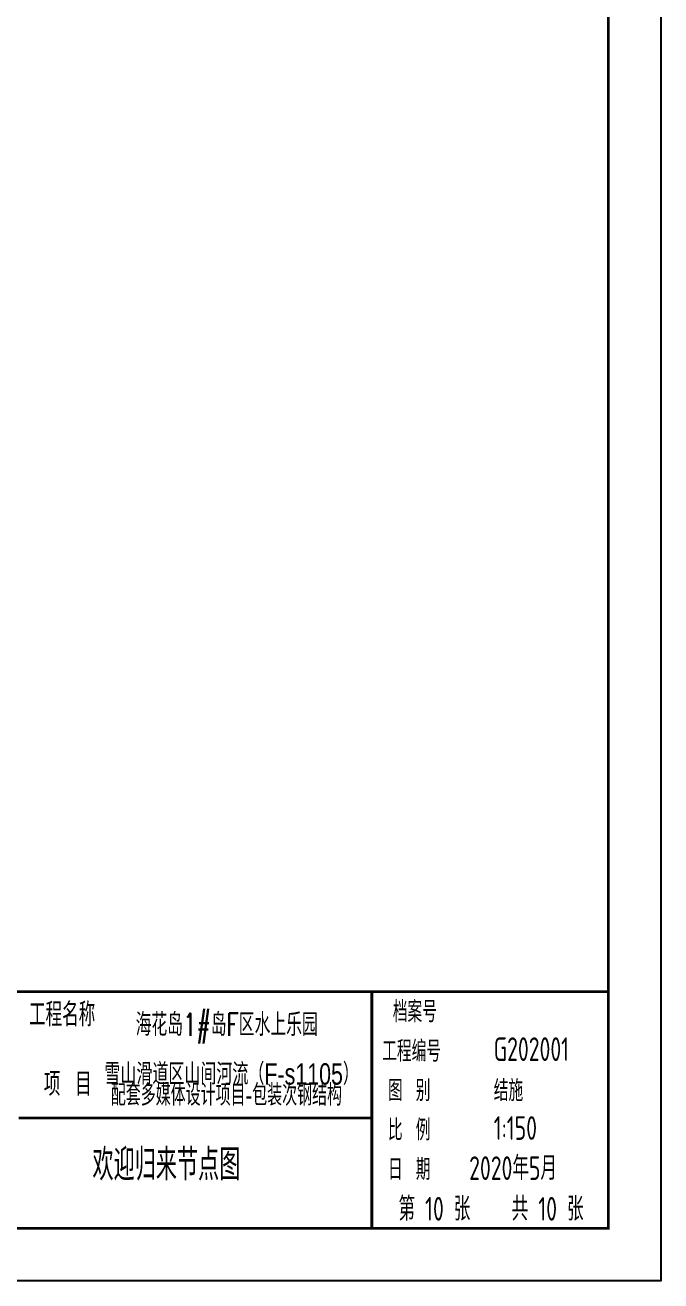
# Model space of a CAD drawing. Extents: x -803796 to -501762, y -1479216 to -846035.
# Drawn here: x -519910 to -501762, y -1479216 to -1443385 of the extents above; entities that cross this region are included whole.
import ezdxf
from ezdxf.enums import TextEntityAlignment as Align

# ---------------------------------------------------------------- set-up
doc = ezdxf.new("R2010")
doc.units = 0
doc.header["$LTSCALE"] = 1500
doc.layers.get('0').update_dxf_attribs({"linetype": 'CONTINUOUS'})
for name, color, linetype in [('BORDER', 7, 'CONTINUOUS'), ('NUM', 7, 'CONTINUOUS'), ('TEXT', 7, 'CONTINUOUS')]:
    doc.layers.add(name, color=color, linetype=linetype)
doc.styles.add('HZ1', font='TXT', dxfattribs={"bigfont": 'hztxt'})
doc.styles.add('TSSD_Label', font='tj03-romans1.shx', dxfattribs={"width": 0.7, "bigfont": 'hztxt.shx'})
doc.styles.add('TSSD_NORM', font='tssdeng.shx', dxfattribs={"width": 0.7, "bigfont": 'hztxt.shx'})

# ---------------------------------------------------------------- blocks, each defined once
blk = doc.blocks.new('A$C5A080358')
at = {"color": 3, "elevation": -3}
for points, const_width in [([(-14841, 1749), (13231, 1749), (13231, 8499), (-14841, 8499), (-14841, 1749)], 75), ([(-1181, 4899), (-1181, 8464)], 0.15), ([(6482, 1714), (6482, 8464)], 90), ([(8732, 2874), (8732, 8464)], 0.15), ([(13231, 7374), (6482, 7374)], 0.15), ([(6482, 6699), (-3599, 6699)], 0.15), ([(13231, 6249), (6482, 6249)], 0.15), ([(13231, 5124), (6482, 5124)], 0.15), ([(6482, 4899), (-3599, 4899)], 75), ([(13231, 3999), (6482, 3999)], 0.15), ([(13231, 2874), (6482, 2874)], 0.15), ([(9857, 1714), (9857, 2874)], 0.15)]:
    blk.add_lwpolyline(points, dxfattribs=dict(at, const_width=const_width))
at = {"style": 'HZ1', "width": 0.7}
blk.add_text('工程名称', height=675, dxfattribs=at).set_placement((-3305, 7309, -3), align=Align.BOTTOM_LEFT)
at = {"color": 0, "style": 'HZ1', "width": 0.7}
for s, height, p in [('档案号', 600, (7079, 7629, -3)), ('工程编号', 600, (6777, 6504, -3)), ('项 目', 675, (-2884, 5528, -3)), ('图 别', 600, (6940, 5379, -3)), ('结施', 600, (9960, 5379, -3)), ('比 例', 600, (6940, 4254, -3)), ('日 期', 600, (6940, 3129, -3))]:
    blk.add_text(s, height=height, dxfattribs=at).set_placement(p)
at = {"style": 'HZ1', "width": 0.697132}
blk.add_text('海花岛1#岛F区水上乐园', height=646.62, dxfattribs=at).set_placement((-262, 7238, -3), (4937, 7238, -3), align=Align.FIT)
at = {"layer": 'NUM', "style": 'TSSD_NORM', "width": 0.7}
for s, p in [('G202001 ', (9960, 6524, -3)), ('1:150', (9960, 4274, -3)), (' 2020年5月', (8972, 3129, -3)), ('共 10 张', (10472, 1968, -3))]:
    blk.add_text(s, height=675, dxfattribs=at).set_placement(p)
at = {"layer": 'TEXT', "style": 'TSSD_Label', "width": 0.7}
blk.add_text('  雪山滑道区山间河流（F-s1105）', height=610.02, dxfattribs=at).set_placement((-1495, 5849, -3), (6112, 5849, -3), align=Align.FIT)
blk.add_text('   配套多媒体设计项目-包装次钢结构', height=610.5, dxfattribs=at).set_placement((-1447, 5066, -9), align=Align.BOTTOM_LEFT)

msp = doc.modelspace()

# ---------------------------------------------------------------- linework, layer by layer
at = {"layer": 'BORDER', "elevation": -3.1}
msp.add_lwpolyline([(-590861.8, -1479216.4), (-590861.8, -1416216.4), (-501761.8, -1416216.4), (-501761.8, -1479216.4)], close=True, dxfattribs=at)
at = {"layer": 'BORDER', "const_width": 75, "elevation": -3.1}
msp.add_lwpolyline([(-587111.8, -1477716.4), (-587111.8, -1417716.4), (-503261.8, -1417716.4), (-503261.8, -1477716.4)], close=True, dxfattribs=at)

# ---------------------------------------------------------------- block references
at = {"layer": 'TEXT'}
msp.add_blockref('A$C5A080358', (-516493, -1479465.8), dxfattribs=at)

# ---------------------------------------------------------------- texts
at = {"layer": 'NUM', "style": 'TSSD_NORM', "width": 0.67}
msp.add_text('欢迎归来节点图', height=900, dxfattribs=at).set_placement((-517987.4, -1476619.9, -3.1), align=Align.BOTTOM_LEFT)
at = {"layer": 'NUM', "style": 'TSSD_NORM', "width": 0.7}
msp.add_text('第 10 张', height=675, dxfattribs=at).set_placement((-509251.8, -1477497.4, -3.1))

doc.saveas('drawing.dxf')
